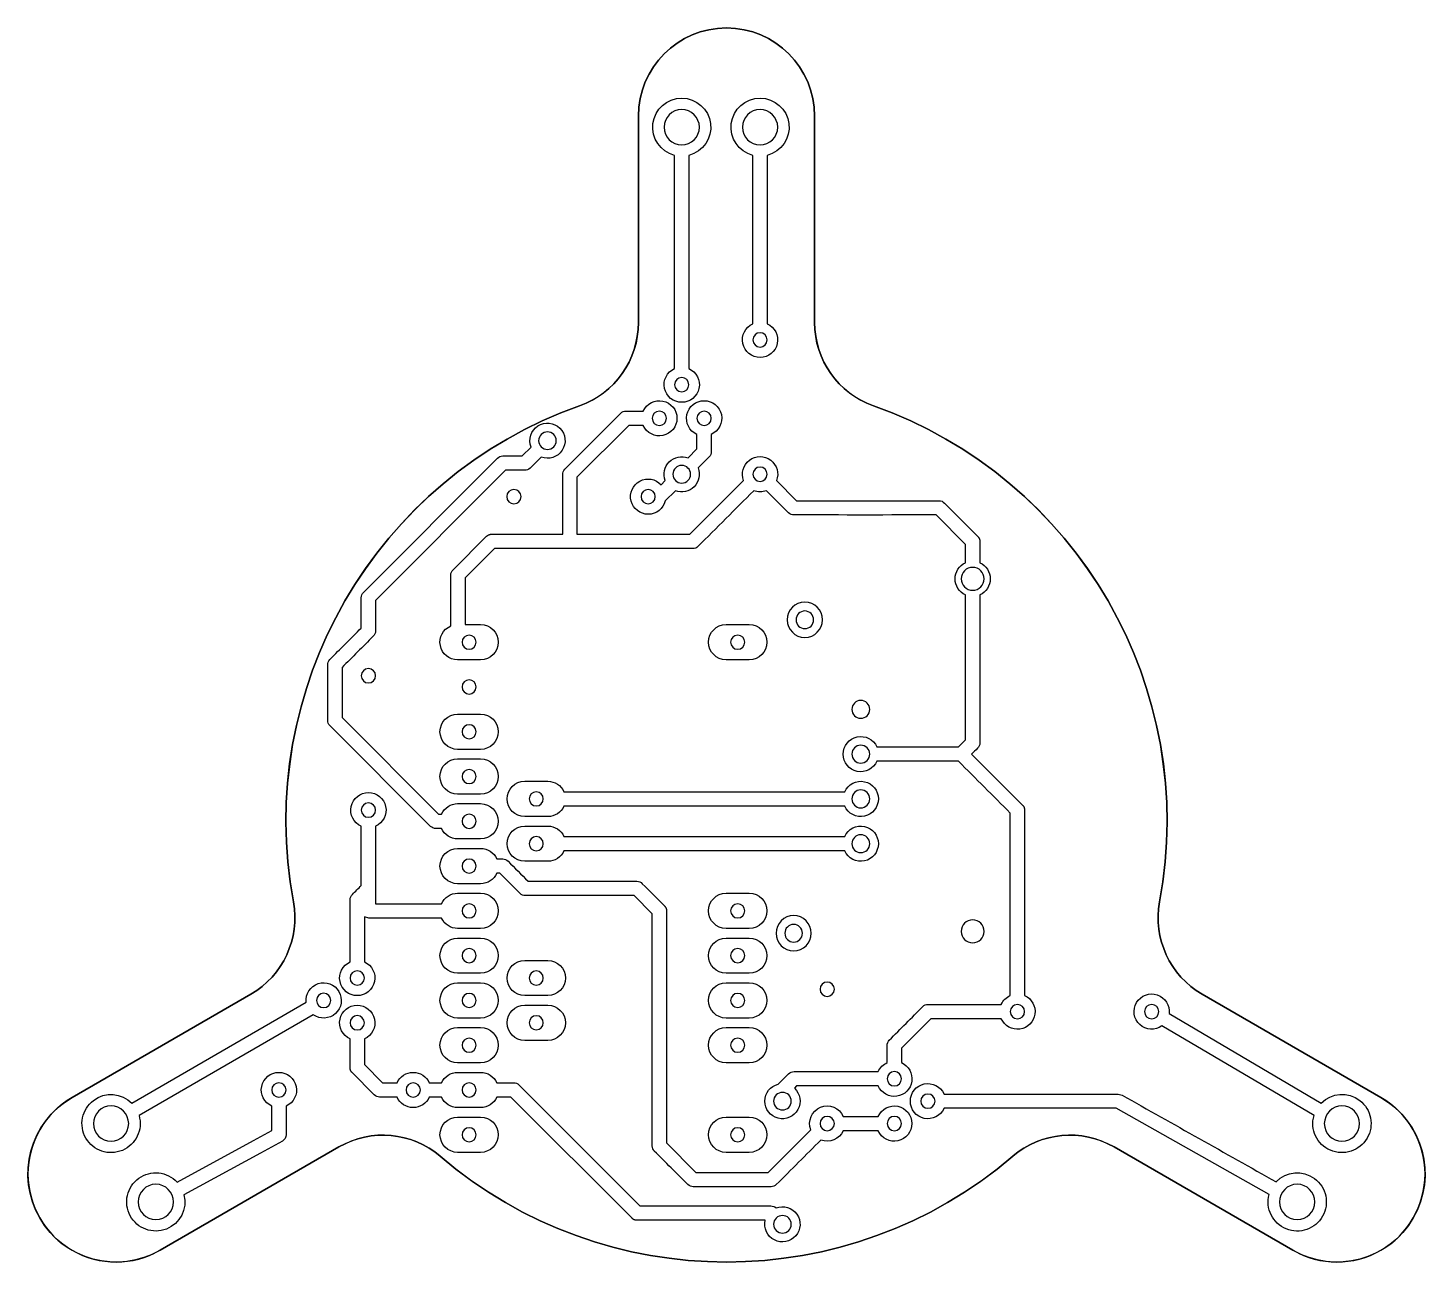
# Model space of a CAD drawing. Extents: x 58.4 to 137.6, y -25 to 45.
import ezdxf

# ---------------------------------------------------------------- set-up
doc = ezdxf.new("R2010")
doc.units = 0
for name, color, linetype in [('20', 31, 'CONTINUOUS'), ('44', 70, 'CONTINUOUS'), ('ROUTES', 5, 'CONTINUOUS')]:
    doc.layers.add(name, color=color, linetype=linetype)

msp = doc.modelspace()

# ---------------------------------------------------------------- linework, layer by layer
at = {"layer": '20'}
for points in [[(92.999, 40, -1), (93.001, 40, -1), (102.999, 40, 1), (103.001, 40), (103.001, 28.284, -1), (102.999, 28.284), (102.999, 40, -1), (103.001, 40, 1), (92.999, 40, 1), (93.001, 40), (93.001, 28.284, -1), (92.999, 28.284), (92.999, 40)], [(71.005, -9.812), (60.859, -15.67, 1), (60.859, -15.669), (71.005, -9.812, 0.3178), (73.42, -4.568, -1), (73.421, -4.568, -1), (73.42, -4.568, -0.3692), (89.666, 23.571, 0.3178), (92.999, 28.284, -1), (93.001, 28.284, -0.3178), (89.667, 23.57, 0.3692), (73.421, -4.568, -0.3178), (71.005, -9.812, -1), (71.005, -9.812, -1), (71.005, -9.812)], [(124.995, -9.812), (135.141, -15.669, 1), (135.141, -15.67), (124.995, -9.812, 1), (124.995, -9.812, 1), (124.995, -9.812, -0.3178), (122.579, -4.568, 0.3692), (106.333, 23.57, -0.3178), (102.999, 28.284, -1), (103.001, 28.284, 0.3178), (106.334, 23.571, -0.3692), (122.58, -4.568, 0.3178), (124.995, -9.812)], [(76.005, -18.473), (65.859, -24.331, -1), (60.859, -15.669, 1), (60.859, -15.67, 1), (65.859, -24.33), (76.005, -18.472, -1), (76.005, -18.473)], [(135.141, -15.67, 1), (135.141, -15.669, -1), (130.141, -24.331), (119.995, -18.473, -1), (119.995, -18.472), (130.141, -24.33, 1), (130.141, -24.331, 1), (130.141, -24.33, 1), (135.141, -15.67)], [(119.995, -18.473, 0.3178), (114.246, -19.002, -0.3692), (81.754, -19.002, 0.3178), (76.005, -18.473, -1), (76.005, -18.472, -0.3178), (81.755, -19.002, -1), (81.754, -19.002, -1), (81.755, -19.002, 0.3692), (114.245, -19.002, -0.3178), (119.995, -18.472, -1), (119.995, -18.473)]]:
    msp.add_lwpolyline(points, format="xyb", dxfattribs=at)
at = {"layer": '20', "extrusion": (0, 0, -1)}
for centre, radius in [((-89.667, 23.57), 0.000474), ((-106.333, 23.57), 0.000474), ((-122.579, -4.568), 0.00051), ((-114.246, -19.002), 0.000532), ((-65.859, -24.33), 0.000515)]:
    msp.add_circle(centre, radius, dxfattribs=at)
at = {"layer": '44', "extrusion": (0, 0, -1)}
for centre, radius in [((-95.46, 39.37), 1), ((-99.905, 39.37), 1), ((-99.905, 27.305), 0.406), ((-95.46, 24.765), 0.406), ((-94.19, 22.86), 0.406), ((-96.73, 22.86), 0.406), ((-87.84, 21.59), 0.5), ((-95.46, 19.685), 0.5), ((-99.905, 19.685), 0.406), ((-85.935, 18.415), 0.406), ((-93.555, 18.415), 0.406), ((-111.97, 13.755), 0.65), ((-102.445, 11.43), 0.5), ((-83.395, 10.16), 0.4), ((-98.635, 10.16), 0.4), ((-77.68, 8.255), 0.406), ((-83.395, 7.62), 0.4), ((-105.62, 6.35), 0.508), ((-83.395, 5.08), 0.4), ((-105.62, 3.81), 0.508), ((-83.395, 2.54), 0.4), ((-87.205, 1.27), 0.4), ((-105.62, 1.27), 0.508), ((-77.68, 0.635), 0.406), ((-83.395, 0), 0.4), ((-105.62, -1.27), 0.508), ((-87.205, -1.27), 0.4), ((-83.395, -2.54), 0.4), ((-83.395, -5.08), 0.4), ((-98.635, -5.08), 0.4), ((-101.81, -6.35), 0.5), ((-111.97, -6.245), 0.65), ((-83.395, -7.62), 0.4), ((-98.635, -7.62), 0.4), ((-77.045, -8.89), 0.406), ((-87.205, -8.89), 0.4), ((-103.715, -9.525), 0.406), ((-75.14, -10.16), 0.406), ((-83.395, -10.16), 0.4), ((-98.635, -10.16), 0.4), ((-77.045, -11.43), 0.406), ((-87.205, -11.43), 0.4), ((-114.51, -10.795), 0.406), ((-122.13, -10.795), 0.406), ((-83.395, -12.7), 0.4), ((-98.635, -12.7), 0.4), ((-107.525, -14.605), 0.406), ((-72.6, -15.24), 0.406), ((-80.22, -15.24), 0.406), ((-83.395, -15.24), 0.4), ((-101.175, -15.875), 0.5), ((-109.43, -15.875), 0.406), ((-63.075, -17.145), 1), ((-132.925, -17.145), 1), ((-83.395, -17.78), 0.4), ((-98.635, -17.78), 0.4), ((-103.715, -17.145), 0.406), ((-107.525, -17.145), 0.406), ((-65.615, -21.59), 1), ((-130.385, -21.59), 1), ((-101.175, -22.86), 0.5)]:
    msp.add_circle(centre, radius, dxfattribs=at)
at = {"layer": 'ROUTES'}
for points in [[(95.054, 37.77, -8), (95.866, 37.77), (95.866, 25.679, -4.708896), (95.054, 25.679), (95.054, 37.77)], [(99.499, 37.77, -8), (100.311, 37.77), (100.311, 28.219, -4.708896), (99.499, 28.219), (99.499, 37.77)], [(114.916, 0.614, -0.000012), (114.916, -9.881, -1.455583), (113.596, -11.201), (109.598, -11.201), (107.931, -12.868), (107.931, -13.691, -1.455583), (106.611, -15.011), (101.978, -15.011), (101.851, -15.138, -3.983326), (100.936, -14.904), (101.523, -14.318, -0.211999), (101.831, -14.199, -0.000026), (106.611, -14.199, -0.18553), (107.119, -13.691, -0.000129), (107.119, -12.721, -0.211999), (107.238, -12.413, -0.000004), (109.143, -10.508, -0.198875), (109.43, -10.389), (113.596, -10.389, -0.18553), (114.104, -9.881), (114.104, 0.467, 0.000021), (111.166, 3.404, -0.000026), (106.534, 3.404, -4.708896), (106.534, 4.216), (111.167, 4.216), (111.564, 4.613), (111.564, 12.841, -0.64967), (111.564, 14.669), (111.564, 15.707), (109.897, 17.374, -0.000016), (101.831, 17.374, -0.211999), (101.523, 17.493), (100.264, 18.752, -0.185504), (99.546, 18.752, -0.000003), (96.382, 15.588, -0.198875), (96.095, 15.469, -0.000014), (89.128, 15.469), (89.092, 15.469, -0.000024), (84.833, 15.469), (83.166, 13.802), (83.166, 11.16), (84.049, 11.16, -1), (84.049, 9.16), (82.741, 9.16, -0.818543), (82.354, 11.082), (82.354, 13.97, -0.211926), (82.488, 14.272), (84.384, 16.169), (84.392, 16.176), (84.399, 16.182), (84.406, 16.189), (84.414, 16.195), (84.422, 16.201), (84.43, 16.207), (84.439, 16.213), (84.447, 16.218), (84.456, 16.224), (84.465, 16.229), (84.474, 16.234), (84.484, 16.239), (84.493, 16.243), (84.503, 16.248), (84.513, 16.252), (84.523, 16.256), (84.533, 16.26), (84.544, 16.263), (84.554, 16.266), (84.565, 16.269), (84.575, 16.272), (84.586, 16.274), (84.597, 16.276), (84.608, 16.278), (84.619, 16.279), (84.63, 16.28), (84.641, 16.281), (84.653, 16.281), (84.664, 16.282), (84.675, 16.282), (84.686, 16.281, -0.000031), (88.704, 16.281, -0.000041), (88.704, 19.664, -0.211999), (88.823, 19.972), (91.998, 23.147, -0.211999), (92.306, 23.266, -0.000129), (93.276, 23.266, -4.708896), (93.276, 22.454), (92.453, 22.454), (89.516, 19.517, -0.000014), (89.516, 16.281), (95.927, 16.281), (98.972, 19.326, -1.455507), (100.838, 19.326), (101.978, 18.186), (110.065, 18.186, -0.211926), (110.367, 18.052), (112.264, 16.156), (112.271, 16.148), (112.277, 16.141), (112.284, 16.134), (112.29, 16.126), (112.296, 16.118), (112.302, 16.11), (112.308, 16.101), (112.313, 16.093), (112.319, 16.084), (112.324, 16.075), (112.329, 16.066), (112.334, 16.056), (112.338, 16.047), (112.343, 16.037), (112.347, 16.027), (112.351, 16.017), (112.355, 16.007), (112.358, 15.996), (112.361, 15.986), (112.364, 15.975), (112.367, 15.965), (112.369, 15.954), (112.371, 15.943), (112.373, 15.932), (112.374, 15.921), (112.375, 15.91), (112.376, 15.899), (112.376, 15.887), (112.377, 15.876), (112.377, 15.865), (112.376, 15.854, -0.000105), (112.376, 14.669, -0.64967), (112.376, 12.841), (112.376, 4.445, -0.211926), (112.242, 4.143, -0.000542), (111.91, 3.81), (114.804, 0.916), (114.811, 0.908), (114.817, 0.901), (114.824, 0.894), (114.83, 0.886), (114.836, 0.878), (114.842, 0.87), (114.848, 0.861), (114.853, 0.853), (114.859, 0.844), (114.864, 0.835), (114.869, 0.826), (114.874, 0.816), (114.878, 0.807), (114.883, 0.797), (114.887, 0.787), (114.891, 0.777), (114.895, 0.767), (114.898, 0.756), (114.901, 0.746), (114.904, 0.735), (114.907, 0.725), (114.909, 0.714), (114.911, 0.703), (114.913, 0.692), (114.914, 0.681), (114.915, 0.67), (114.916, 0.659), (114.916, 0.647), (114.917, 0.636), (114.917, 0.625), (114.916, 0.614)], [(96.324, 21.946, -4.708896), (97.136, 21.946, -0.000129), (97.136, 20.976, -0.211999), (97.017, 20.668), (96.393, 20.044, -0.649635), (95.101, 18.752), (94.526, 18.176, -3.983326), (94.292, 19.091), (94.527, 19.326, -0.649635), (95.819, 20.618), (96.324, 21.123), (96.324, 21.946)], [(86.907, 21.231, -4.708326), (87.481, 20.657), (86.857, 20.033, -0.211999), (86.549, 19.914, -0.000131), (85.468, 19.914), (78.086, 12.532), (78.086, 10.795, -0.211926), (77.952, 10.493, -0.000063), (76.181, 8.722), (76.181, 5.883), (81.658, 0.406), (81.827, 0.406, -0.296314), (82.741, 1), (84.049, 1, -1), (84.049, -1), (82.741, -1, -0.296314), (81.827, -0.406, -0.000395), (81.511, -0.406, -0.211999), (81.203, -0.287), (75.488, 5.428, -0.202782), (75.369, 5.721, -0.00004), (75.369, 8.869, -0.211999), (75.488, 9.177, 0.000003), (77.274, 10.963, -0.000079), (77.274, 12.679, -0.211999), (77.393, 12.987), (85.013, 20.607, -0.198875), (85.3, 20.726), (86.402, 20.726), (86.907, 21.231)], [(97.981, 11.16), (99.289, 11.16, -1), (99.289, 9.16), (97.981, 9.16, -1), (97.981, 11.16)], [(82.741, 6.08), (84.049, 6.08, -1), (84.049, 4.08), (82.741, 4.08, -1), (82.741, 6.08)], [(82.741, 3.54), (84.049, 3.54, -1), (84.049, 1.54), (82.741, 1.54, -1), (82.741, 3.54)], [(82.741, -4.08), (84.049, -4.08, -1), (84.049, -6.08), (82.741, -6.08, -0.296314), (81.827, -5.486, -0.000024), (77.698, -5.486), (77.451, -5.416), (77.451, -7.976, -4.708896), (76.639, -7.976), (76.639, -4.445, -0.211926), (76.773, -4.143, -0.000248), (77.274, -3.642, 0.000006), (77.274, -0.279, -4.708896), (78.086, -0.279, -0.000036), (78.086, -3.789), (78.086, -3.831, -0.000196), (78.086, -4.674), (81.827, -4.674, -0.296314), (82.741, -4.08)], [(88.773, 1.676), (104.706, 1.676, -4.708896), (104.706, 0.864), (88.773, 0.864, -0.296314), (87.859, 0.27), (86.551, 0.27, -1), (86.551, 2.27), (87.859, 2.27, -0.296314), (88.773, 1.676)], [(88.773, -0.864), (104.706, -0.864, -4.708896), (104.706, -1.676), (88.773, -1.676, -0.296314), (87.859, -2.27), (86.551, -2.27, -1), (86.551, -0.27), (87.859, -0.27, -0.296314), (88.773, -0.864)], [(104.629, -16.739), (106.611, -16.739, -4.708896), (106.611, -17.551), (104.629, -17.551, -0.399159), (103.356, -18.078, -0.000003), (100.827, -20.607, -0.198875), (100.54, -20.726, -0.000028), (96.116, -20.726, -0.211999), (95.808, -20.607, -0.000004), (93.903, -18.702, -0.198875), (93.784, -18.415), (93.784, -5.248), (92.752, -4.216, -0.000021), (86.591, -4.216, -0.211999), (86.283, -4.097), (85.132, -2.946), (84.963, -2.946, -0.296314), (84.049, -3.54), (82.741, -3.54, -1), (82.741, -1.54), (84.049, -1.54, -0.296314), (84.963, -2.134), (85.3, -2.134, -0.211926), (85.602, -2.268, -0.0001), (86.738, -3.404), (92.92, -3.404, -0.211926), (93.222, -3.538, -0.000168), (94.462, -4.778), (94.471, -4.786), (94.478, -4.793), (94.486, -4.801), (94.494, -4.81), (94.501, -4.818), (94.508, -4.827), (94.515, -4.836), (94.521, -4.845), (94.528, -4.854), (94.534, -4.863), (94.54, -4.872), (94.545, -4.882), (94.55, -4.892), (94.555, -4.901), (94.56, -4.911), (94.564, -4.921), (94.568, -4.931), (94.572, -4.941), (94.575, -4.951), (94.579, -4.961), (94.582, -4.971), (94.584, -4.981), (94.587, -4.991), (94.589, -5.001), (94.591, -5.011), (94.592, -5.021), (94.593, -5.031), (94.595, -5.041), (94.595, -5.051), (94.596, -5.061), (94.596, -5.07), (94.596, -18.247), (96.263, -19.914), (100.372, -19.914), (102.782, -17.504, -0.974492), (104.629, -16.739)], [(97.981, -4.08), (99.289, -4.08, -1), (99.289, -6.08), (97.981, -6.08, -1), (97.981, -4.08)], [(82.741, -6.62), (84.049, -6.62, -1), (84.049, -8.62), (82.741, -8.62, -1), (82.741, -6.62)], [(97.981, -6.62), (99.289, -6.62, -1), (99.289, -8.62), (97.981, -8.62, -1), (97.981, -6.62)], [(86.551, -7.89), (87.859, -7.89, -1), (87.859, -9.89), (86.551, -9.89, -1), (86.551, -7.89)], [(74.146, -10.266, -4.709132), (74.553, -10.969), (64.663, -16.695, -8.000378), (64.256, -15.992), (74.146, -10.266)], [(82.741, -9.16), (84.049, -9.16, -1), (84.049, -11.16), (82.741, -11.16, -1), (82.741, -9.16)], [(97.981, -9.16), (99.289, -9.16, -1), (99.289, -11.16), (97.981, -11.16, -1), (97.981, -9.16)], [(131.752, -15.983, -7.999342), (131.34, -16.684), (122.711, -11.609, -4.708485), (123.124, -10.908), (131.752, -15.983)], [(100.519, -21.819, -0.201852), (100.816, -21.927, -4.029665), (100.201, -22.631, -0.000017), (92.941, -22.631), (92.93, -22.632), (92.919, -22.632), (92.908, -22.631), (92.896, -22.631), (92.885, -22.63), (92.874, -22.629), (92.863, -22.628), (92.852, -22.626), (92.841, -22.624), (92.83, -22.622), (92.82, -22.619), (92.809, -22.616), (92.799, -22.613), (92.788, -22.61), (92.778, -22.606), (92.768, -22.602), (92.758, -22.598), (92.748, -22.593), (92.739, -22.589), (92.729, -22.584), (92.72, -22.579), (92.711, -22.574), (92.702, -22.568), (92.694, -22.563), (92.685, -22.557), (92.677, -22.551), (92.669, -22.545), (92.661, -22.539), (92.654, -22.532), (92.647, -22.526), (92.639, -22.519), (85.767, -15.646), (84.963, -15.646, -0.296314), (84.049, -16.24), (82.741, -16.24, -0.296314), (81.827, -15.646), (81.134, -15.646, -0.64967), (79.306, -15.646), (78.315, -15.646, -0.211926), (78.013, -15.512), (76.751, -14.251), (76.744, -14.243), (76.738, -14.236), (76.731, -14.229), (76.725, -14.221), (76.719, -14.213), (76.713, -14.205), (76.707, -14.196), (76.702, -14.188), (76.696, -14.179), (76.691, -14.17), (76.686, -14.161), (76.681, -14.151), (76.677, -14.142), (76.672, -14.132), (76.668, -14.122), (76.664, -14.112), (76.66, -14.102), (76.657, -14.091), (76.654, -14.081), (76.651, -14.07), (76.648, -14.06), (76.646, -14.049), (76.644, -14.038), (76.642, -14.027), (76.641, -14.016), (76.64, -14.005), (76.639, -13.994), (76.639, -13.982), (76.638, -13.971), (76.638, -13.96), (76.639, -13.949, -0.000078), (76.639, -12.344, -4.708896), (77.451, -12.344), (77.451, -13.802), (78.483, -14.834), (79.306, -14.834, -0.64967), (81.134, -14.834), (81.827, -14.834, -0.296314), (82.741, -14.24), (84.049, -14.24, -0.296314), (84.963, -14.834, -0.000131), (85.914, -14.834, -0.211999), (86.222, -14.953), (93.088, -21.819, -0.000017), (100.519, -21.819)], [(86.551, -10.43), (87.859, -10.43, -1), (87.859, -12.43), (86.551, -12.43, -1), (86.551, -10.43)], [(82.741, -11.7), (84.049, -11.7, -1), (84.049, -13.7), (82.741, -13.7, -1), (82.741, -11.7)], [(97.981, -11.7), (99.289, -11.7, -1), (99.289, -13.7), (97.981, -13.7, -1), (97.981, -11.7)], [(72.194, -16.154, -4.708896), (73.006, -16.154), (73.006, -17.776, -0.276984), (72.795, -18.137), (71.549, -18.816), (67.214, -21.181, -7.999639), (66.825, -20.467), (71.16, -18.103), (72.194, -17.539), (72.194, -16.154)], [(129.19, -20.451, -8.000567), (128.791, -21.16), (120.119, -16.281), (110.344, -16.281, -4.708896), (110.344, -15.469), (120.225, -15.469), (120.448, -15.534, -0.000022), (129.19, -20.451)], [(82.741, -16.78), (84.049, -16.78, -1), (84.049, -18.78), (82.741, -18.78, -1), (82.741, -16.78)], [(97.981, -16.78), (99.289, -16.78, -1), (99.289, -18.78), (97.981, -18.78, -1), (97.981, -16.78)]]:
    msp.add_lwpolyline(points, format="xyb", dxfattribs=at)
at = {"layer": 'ROUTES', "extrusion": (0, 0, -1)}
for centre in [(-102.445, 11.43), (-101.81, -6.35)]:
    msp.add_circle(centre, 1, dxfattribs=at)

doc.saveas('drawing.dxf')
